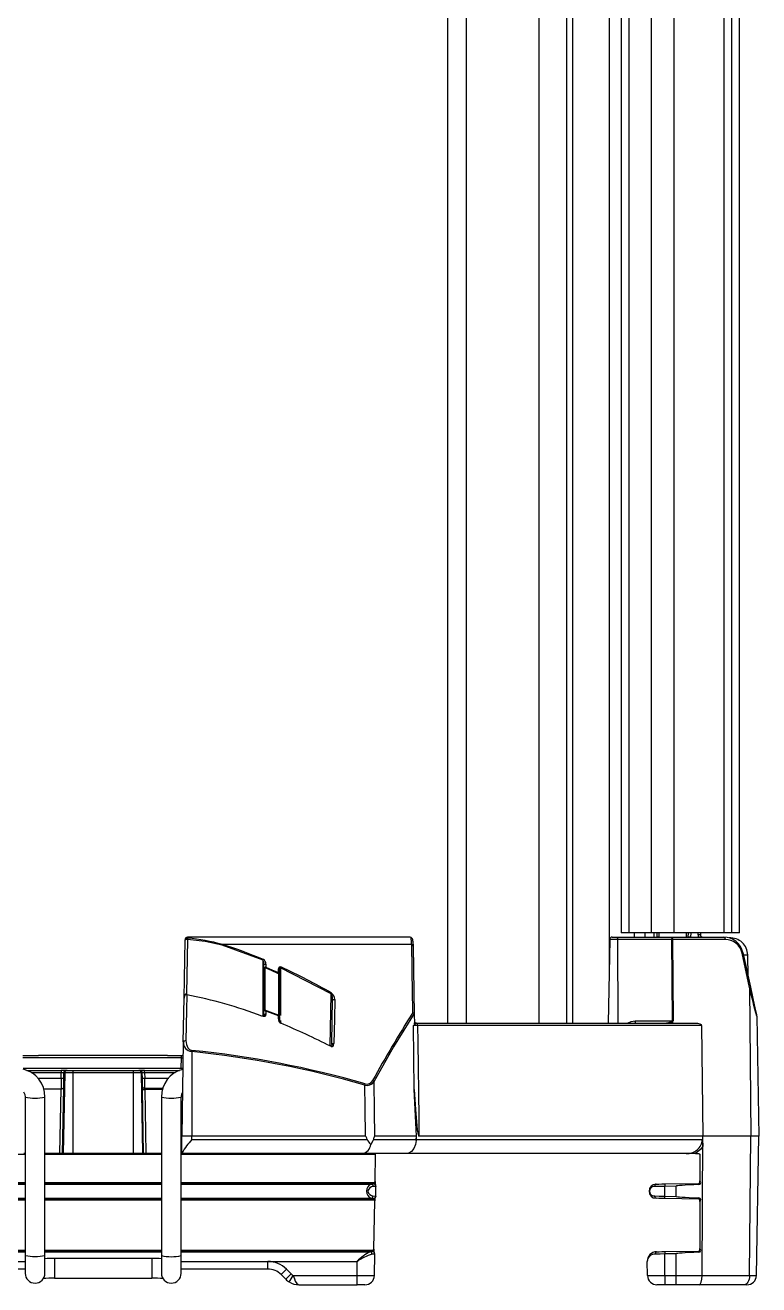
# Model space of a CAD drawing. Extents: x 6 to 134, y 1 to 99.
# Drawn here: x 56.7 to 61.36, y 70.18 to 78.19 of the extents above; entities that cross this region are included whole.
import ezdxf

# ---------------------------------------------------------------- set-up
doc = ezdxf.new("R2010")
doc.units = 0
doc.header["$MEASUREMENT"] = 0
doc.layers.add('OBJECT', color=7, linetype='CONTINUOUS')

msp = doc.modelspace()

# ---------------------------------------------------------------- linework, layer by layer
at = {"layer": 'OBJECT'}
for p, q in [((60.4104, 87.4091), (60.4104, 72.1413)), ((60.4878, 87.3991), (60.4878, 72.4191)), ((60.5364, 87.3991), (60.5364, 72.4191)), ((60.6787, 87.3991), (60.6787, 72.4191)), ((60.8226, 87.3991), (60.8226, 72.4191)), ((61.1392, 87.3991), (61.1392, 72.4191)), ((61.188, 87.3991), (61.188, 72.4191)), ((61.238, 72.4191), (61.238, 87.3991)), ((59.3837, 86.702), (59.3837, 71.8451)), ((59.502, 86.7012), (59.502, 71.8451)), ((59.9644, 86.7012), (59.9644, 71.8451)), ((60.1394, 86.7008), (60.1394, 71.8451)), ((60.1781, 86.7008), (60.1781, 71.8451)), ((57.7332, 72.3851), (57.7341, 72.385)), ((59.1419, 72.3921), (57.734, 72.3921)), ((60.4295, 72.3921), (60.4595, 72.3921)), ((60.4595, 72.3921), (60.8045, 72.3921)), ((60.5364, 72.4191), (60.4878, 72.4191)), ((60.6787, 72.4191), (60.5364, 72.4191)), ((60.5703, 72.4191), (60.5703, 72.3921)), ((60.6386, 72.4191), (60.6386, 72.3921)), ((60.8226, 72.4191), (60.6787, 72.4191)), ((60.6964, 72.3921), (60.6964, 72.4191)), ((60.7155, 72.3923), (60.7162, 72.4191)), ((60.7155, 72.3921), (60.7155, 72.3923)), ((60.7265, 72.4191), (60.7258, 72.3923)), ((60.7258, 72.3923), (60.7333, 72.3923)), ((60.8045, 72.3921), (61.1384, 72.3921)), ((61.1392, 72.4191), (60.8226, 72.4191)), ((60.9022, 72.3923), (60.9032, 72.4191)), ((60.9134, 72.3923), (60.9143, 72.4191)), ((60.9293, 72.4191), (60.9283, 72.3923)), ((60.9283, 72.3923), (60.9283, 72.3921)), ((60.9759, 72.4066), (60.9754, 72.4191)), ((60.9904, 72.4191), (60.9908, 72.4066)), ((61.188, 72.4191), (61.1392, 72.4191)), ((61.238, 72.4191), (61.188, 72.4191)), ((57.7116, 72.0048), (57.718, 72.3738)), ((57.7331, 72.3766), (57.727, 72.0306)), ((57.7334, 72.3766), (57.7331, 72.3766)), ((58.2133, 72.2451), (57.9533, 72.3401)), ((59.1571, 72.3454), (57.955, 72.3454)), ((59.1656, 72.3374), (59.1733, 71.8986)), ((60.4145, 72.3774), (60.4052, 71.8451)), ((60.4639, 72.3774), (60.4145, 72.3774)), ((60.8089, 72.3774), (60.4639, 72.3774)), ((60.4639, 72.3774), (60.4667, 71.8451)), ((60.813, 71.8599), (60.8089, 72.3774)), ((61.1472, 72.3774), (60.8133, 72.3774)), ((60.8133, 72.3774), (60.8174, 71.8599)), ((58.2133, 71.8949), (58.2133, 72.2451)), ((61.3021, 72.072), (61.2547, 72.2907)), ((61.2605, 72.2936), (61.308, 72.0749)), ((61.2936, 72.1412), (61.2912, 72.2791)), ((58.2183, 72.1883), (58.2183, 72.2158)), ((58.2183, 71.9223), (58.2183, 72.1883)), ((58.2233, 72.1884), (58.2233, 71.9285)), ((58.3133, 71.8934), (58.3133, 72.1538)), ((58.3183, 72.181), (58.3183, 72.1537)), ((58.3183, 72.1537), (58.3183, 71.8952)), ((58.6456, 72.0312), (58.3233, 72.1971)), ((58.3233, 72.1971), (58.3233, 71.8931)), ((61.3021, 72.072), (61.3118, 71.1271)), ((57.7067, 71.7261), (57.7116, 72.0048)), ((57.7285, 72.0262), (57.727, 72.0263)), ((58.6398, 71.6996), (58.6456, 72.0312)), ((58.2183, 71.8979), (58.2183, 71.9223)), ((58.3145, 71.8929), (58.2242, 71.9269)), ((59.1733, 71.8986), (59.1742, 71.848)), ((58.2148, 71.8874), (58.2059, 71.8907)), ((58.2183, 71.8914), (58.2183, 71.8958)), ((58.3183, 71.8883), (58.3183, 71.8666)), ((58.3233, 71.8618), (58.3233, 71.8515)), ((59.1737, 71.4228), (59.1687, 71.8304)), ((59.1887, 71.8451), (59.1862, 71.844)), ((59.189, 71.8451), (59.1887, 71.8451)), ((59.189, 71.8451), (60.9718, 71.8451)), ((60.9969, 71.8304), (59.1948, 71.8304)), ((60.5768, 71.8599), (60.813, 71.8599)), ((60.8174, 71.8599), (60.813, 71.8599)), ((60.9969, 71.8304), (61.0067, 71.1271)), ((61.348, 71.8889), (61.3613, 71.1271)), ((57.7067, 71.7261), (57.6963, 71.1271)), ((57.7598, 71.6645), (57.7605, 71.1271)), ((58.65, 71.7106), (58.6501, 71.7126)), ((56.6873, 71.6391), (56.7867, 71.6391)), ((57.6949, 71.6244), (56.6876, 71.6244)), ((57.606, 71.6391), (56.7867, 71.6391)), ((57.606, 71.6391), (57.6954, 71.6391)), ((57.6938, 71.5599), (57.6949, 71.6244)), ((57.6954, 71.6391), (57.7052, 71.6391)), ((56.6887, 71.5599), (57.6938, 71.5599)), ((56.713, 71.5451), (56.9315, 71.5451)), ((56.9315, 71.5304), (56.7403, 71.5304)), ((56.9309, 71.4954), (56.9315, 71.5304)), ((56.9315, 71.5451), (56.9315, 71.5304)), ((56.9615, 71.5451), (56.9315, 71.5451)), ((56.9534, 71.5304), (56.9444, 71.0171)), ((56.9465, 71.5304), (56.9459, 71.4954)), ((56.9534, 71.5304), (56.9465, 71.5304)), ((57.0044, 71.5304), (56.9534, 71.5304)), ((56.9615, 71.5451), (56.9684, 71.5451)), ((56.9684, 71.5451), (57.0044, 71.5451)), ((57.0044, 71.5451), (57.3881, 71.5451)), ((57.0044, 71.5451), (57.0044, 71.5304)), ((57.0044, 71.5304), (57.0044, 71.0171)), ((57.3881, 71.5304), (57.0044, 71.5304)), ((57.3881, 71.5451), (57.4241, 71.5451)), ((57.3881, 71.5451), (57.3881, 71.5304)), ((57.3881, 71.5304), (57.3881, 71.0171)), ((57.4391, 71.5304), (57.3881, 71.5304)), ((57.4241, 71.5451), (57.431, 71.5451)), ((57.461, 71.5451), (57.431, 71.5451)), ((57.4391, 71.5304), (57.4481, 71.0171)), ((57.446, 71.5304), (57.4391, 71.5304)), ((57.4466, 71.4954), (57.446, 71.5304)), ((57.461, 71.5304), (57.461, 71.5451)), ((57.461, 71.5451), (57.6826, 71.5451)), ((57.461, 71.5304), (57.4616, 71.4954)), ((57.6556, 71.5304), (57.461, 71.5304)), ((56.7821, 71.4954), (56.9309, 71.4954)), ((56.8181, 71.4282), (56.9302, 71.4282)), ((56.9232, 71.0171), (56.9302, 71.4282)), ((56.9302, 71.4282), (56.9303, 71.4282)), ((56.9453, 71.4341), (56.9382, 71.0171)), ((57.4544, 71.0171), (57.4474, 71.4227)), ((57.4616, 71.4954), (57.6141, 71.4954)), ((57.4622, 71.432), (57.5776, 71.432)), ((57.4624, 71.4227), (57.4694, 71.0171)), ((57.5754, 71.4227), (57.4624, 71.4227)), ((59.1868, 71.1271), (59.1737, 71.4228)), ((56.7026, 71.375), (56.7026, 70.368)), ((56.8276, 70.368), (56.8276, 71.375)), ((57.5676, 71.375), (57.5676, 70.368)), ((57.6926, 70.368), (57.6926, 71.375)), ((57.7605, 71.1271), (57.6963, 71.1271)), ((57.6981, 71.0211), (57.6963, 71.1271)), ((58.8626, 71.1271), (57.7605, 71.1271)), ((57.7605, 71.1056), (57.7605, 71.1271)), ((57.7605, 71.1056), (58.8741, 71.1056)), ((58.9144, 71.1056), (59.1864, 71.1056)), ((59.1868, 71.1271), (58.9208, 71.1271)), ((59.1863, 71.1003), (59.1867, 71.1056)), ((59.1864, 71.1056), (59.1868, 71.1271)), ((59.1867, 71.1056), (59.1868, 71.1271)), ((59.1867, 71.1056), (61.0025, 71.1056)), ((61.0067, 71.1271), (59.2033, 71.1271)), ((61.0016, 70.2411), (61.0067, 71.1271)), ((61.0058, 71.0755), (61.0067, 71.1271)), ((61.3118, 71.1271), (61.0067, 71.1271)), ((61.3027, 70.2411), (61.3118, 71.1271)), ((61.3613, 71.1271), (61.3118, 71.1271)), ((61.3458, 70.2411), (61.3613, 71.1271)), ((57.6982, 71.0171), (57.6981, 71.0211)), ((61.0058, 71.0755), (61.0056, 71.0638)), ((55.4648, 71.0121), (56.7026, 71.0121)), ((56.7026, 71.0171), (56.6943, 71.0171)), ((56.9232, 71.0171), (56.8276, 71.0171)), ((56.8276, 71.0121), (57.5676, 71.0121)), ((56.9382, 71.0171), (56.9232, 71.0171)), ((56.9444, 71.0171), (56.9382, 71.0171)), ((57.0044, 71.0171), (56.9444, 71.0171)), ((57.3881, 71.0171), (57.0044, 71.0171)), ((57.4481, 71.0171), (57.3881, 71.0171)), ((57.4544, 71.0171), (57.4481, 71.0171)), ((57.4694, 71.0171), (57.4544, 71.0171)), ((57.5676, 71.0171), (57.4694, 71.0171)), ((57.6982, 71.0171), (57.6926, 71.0171)), ((57.6926, 71.0121), (58.9277, 71.0121)), ((58.8436, 71.0171), (57.6982, 71.0171)), ((59.1239, 71.0171), (58.8436, 71.0171)), ((58.9247, 70.8381), (58.9277, 71.0121)), ((58.9277, 71.0121), (58.9281, 71.0171)), ((60.8994, 71.0171), (59.1239, 71.0171)), ((60.9592, 71.0171), (60.8994, 71.0171)), ((60.9592, 71.0171), (60.9813, 71.0171)), ((60.9813, 71.0171), (60.9863, 71.0121)), ((60.9863, 71.0121), (60.9863, 70.8429)), ((55.4769, 70.832), (56.7026, 70.832)), ((55.4773, 70.827), (56.7026, 70.827)), ((55.4932, 70.8223), (56.7026, 70.8223)), ((56.8276, 70.832), (57.5676, 70.832)), ((56.8276, 70.827), (57.5676, 70.827)), ((56.8276, 70.8223), (57.5676, 70.8223)), ((57.6926, 70.832), (58.9156, 70.832)), ((57.6926, 70.827), (58.9153, 70.827)), ((57.6926, 70.8223), (58.8993, 70.8223)), ((58.9152, 70.8233), (58.9153, 70.827)), ((58.9153, 70.827), (58.9156, 70.832)), ((58.9291, 70.7457), (58.9302, 70.808)), ((58.9302, 70.8099), (58.9302, 70.808)), ((60.764, 70.8233), (60.9814, 70.827)), ((60.8372, 70.8093), (60.7643, 70.808)), ((60.7643, 70.7457), (60.7643, 70.808)), ((60.8372, 70.7445), (60.8372, 70.8093)), ((60.9814, 70.827), (60.9863, 70.832)), ((60.9863, 70.832), (60.9863, 70.8429)), ((55.4785, 70.7272), (56.7026, 70.7272)), ((55.4788, 70.7222), (56.7026, 70.7222)), ((55.4945, 70.732), (56.7026, 70.732)), ((56.8276, 70.732), (57.5676, 70.732)), ((56.8276, 70.7272), (57.5676, 70.7272)), ((56.8276, 70.7222), (57.5676, 70.7222)), ((57.6926, 70.732), (58.8981, 70.732)), ((57.6926, 70.7272), (58.914, 70.7272)), ((57.6926, 70.7222), (58.9137, 70.7222)), ((58.9137, 70.7222), (58.914, 70.7272)), ((58.914, 70.7272), (58.9141, 70.731)), ((58.9172, 70.4081), (58.9226, 70.7159)), ((58.9291, 70.7457), (58.9291, 70.7439)), ((60.9814, 70.7272), (60.764, 70.731)), ((60.7643, 70.7457), (60.8372, 70.7445)), ((60.9863, 70.7222), (60.9814, 70.7272)), ((60.9863, 70.7109), (60.9863, 70.7222)), ((60.9863, 70.7109), (60.9863, 70.4129)), ((55.4844, 70.402), (56.7026, 70.402)), ((55.4848, 70.397), (56.7026, 70.397)), ((55.4999, 70.3923), (56.7026, 70.3923)), ((56.8276, 70.402), (57.5676, 70.402)), ((56.8276, 70.397), (57.5676, 70.397)), ((56.8276, 70.3923), (57.5676, 70.3923)), ((57.6926, 70.402), (58.9081, 70.402)), ((57.6926, 70.397), (58.9078, 70.397)), ((57.6926, 70.3923), (58.8926, 70.3923)), ((58.9077, 70.3933), (58.9078, 70.397)), ((58.9078, 70.397), (58.9081, 70.402)), ((58.9203, 70.2411), (58.9227, 70.378)), ((58.9227, 70.3799), (58.9227, 70.378)), ((60.764, 70.3933), (60.9814, 70.397)), ((60.8372, 70.3793), (60.7643, 70.378)), ((60.7643, 70.2411), (60.7643, 70.378)), ((60.8372, 70.2411), (60.8372, 70.3793)), ((60.9814, 70.397), (60.9863, 70.402)), ((60.9863, 70.402), (60.9863, 70.4129)), ((55.5818, 70.3313), (56.7026, 70.3313)), ((56.1495, 70.3303), (56.7026, 70.3303)), ((56.7026, 70.368), (56.7026, 70.255)), ((56.8276, 70.255), (56.8276, 70.368)), ((57.5076, 70.3491), (56.8876, 70.3491)), ((56.8876, 70.3491), (56.8876, 70.2241)), ((57.5076, 70.3491), (57.5076, 70.2241)), ((57.5676, 70.368), (57.5676, 70.255)), ((57.6926, 70.255), (57.6926, 70.368)), ((57.6926, 70.3313), (58.8108, 70.3313)), ((57.6926, 70.3303), (58.2431, 70.3303)), ((58.2431, 70.2821), (58.2431, 70.3303)), ((58.8108, 70.2411), (58.8108, 70.3313)), ((60.6547, 70.2411), (60.6532, 70.3313)), ((56.7026, 70.2821), (56.1495, 70.2821)), ((56.8876, 70.2241), (57.5076, 70.2241)), ((58.2431, 70.2821), (57.6926, 70.2821)), ((58.3576, 70.2173), (58.3279, 70.247)), ((58.3626, 70.2808), (58.3923, 70.2511)), ((58.4048, 70.2411), (58.8108, 70.2411)), ((58.8108, 70.2411), (58.9203, 70.2411)), ((58.8108, 70.1821), (58.8108, 70.2411)), ((60.6547, 70.2411), (60.7643, 70.2411)), ((60.7643, 70.2411), (60.8372, 70.2411)), ((60.7643, 70.2411), (60.7643, 70.1821)), ((60.8372, 70.2411), (61.0016, 70.2411)), ((61.0016, 70.2411), (61.3027, 70.2411)), ((61.3027, 70.2411), (61.3458, 70.2411)), ((61.3457, 70.2372), (61.3458, 70.2411)), ((58.4425, 70.1821), (58.8108, 70.1821)), ((58.8603, 70.1821), (58.8108, 70.1821)), ((60.7643, 70.1821), (60.7147, 70.1821)), ((60.8372, 70.1821), (60.7643, 70.1821)), ((60.9817, 70.1821), (60.8372, 70.1821)), ((61.2674, 70.1821), (60.9817, 70.1821)), ((61.2858, 70.1821), (61.2674, 70.1821))]:
    msp.add_line(p, q, dxfattribs=at)
at = {"layer": 'OBJECT', "flags": 128}
for points in [[(57.7331, 72.3766), (57.7331, 72.3779), (57.7331, 72.3791), (57.7331, 72.3804), (57.7332, 72.3815), (57.7332, 72.3826), (57.7332, 72.3835), (57.7332, 72.3844), (57.7332, 72.3851)], [(57.734, 72.3921), (57.7341, 72.387), (57.7341, 72.385)], [(60.4595, 72.3921), (60.4604, 72.3919), (60.4612, 72.391), (60.462, 72.3897), (60.4626, 72.3878), (60.4632, 72.3856), (60.4636, 72.3831), (60.4638, 72.3803), (60.4639, 72.3774)], [(60.8045, 72.3921), (60.8054, 72.3919), (60.8062, 72.391), (60.8069, 72.3897), (60.8076, 72.3878), (60.8082, 72.3856), (60.8086, 72.3831), (60.8088, 72.3803), (60.8089, 72.3774)], [(60.8045, 72.3921), (60.8062, 72.3919), (60.8079, 72.391), (60.8094, 72.3897), (60.8107, 72.3878), (60.8118, 72.3856), (60.8126, 72.3831), (60.8131, 72.3803), (60.8133, 72.3774)], [(61.1384, 72.3921), (61.1401, 72.3919), (61.1417, 72.391), (61.1432, 72.3897), (61.1446, 72.3878), (61.1457, 72.3856), (61.1465, 72.3831), (61.147, 72.3803), (61.1472, 72.3774)], [(57.7331, 72.3766), (57.7286, 72.3766), (57.7246, 72.3762), (57.7213, 72.3757), (57.719, 72.3748), (57.718, 72.3738), (57.718, 72.3738)], [(57.718, 72.3738), (57.718, 72.3741), (57.718, 72.3749)], [(57.9533, 72.3401), (57.845, 72.3638), (57.7334, 72.3766)], [(59.1642, 71.9123), (59.1638, 71.9365), (59.1622, 72.0332), (59.1571, 72.3454)], [(59.1651, 72.3671), (59.1652, 72.3618), (59.1656, 72.3374)], [(58.2183, 72.2158), (58.2185, 72.217), (58.2193, 72.2182), (58.2204, 72.2193), (58.222, 72.2201), (58.2239, 72.2208), (58.226, 72.2212), (58.2283, 72.2214), (58.2305, 72.2212)], [(58.2305, 72.2212), (58.2305, 72.2046), (58.2305, 72.2014)], [(61.2638, 72.2786), (61.2658, 72.2786), (61.2793, 72.2788), (61.2881, 72.279), (61.2912, 72.2791)], [(58.3121, 72.1598), (58.2671, 72.1796), (58.2264, 72.1969)], [(58.2305, 72.2014), (58.2694, 72.1849), (58.3106, 72.1668)], [(58.3106, 72.1668), (58.3107, 72.1833), (58.3107, 72.1865)], [(58.3107, 72.1865), (58.3123, 72.1961), (58.3151, 72.2006), (58.3178, 72.2026), (58.3201, 72.2033), (58.3229, 72.2033), (58.3257, 72.2024)], [(58.3183, 72.181), (58.3181, 72.182), (58.3177, 72.1829), (58.317, 72.1837), (58.3161, 72.1845), (58.315, 72.1852), (58.3137, 72.1857), (58.3122, 72.1862), (58.3107, 72.1865)], [(58.3133, 72.1538), (58.3125, 72.1588), (58.3121, 72.1598)], [(58.3233, 72.1971), (58.3227, 72.1978), (58.3223, 72.198), (58.322, 72.1981), (58.3216, 72.1981), (58.3212, 72.1979), (58.3207, 72.1975), (58.3199, 72.1957), (58.3185, 72.1877), (58.3183, 72.181)], [(61.308, 72.0749), (61.3214, 72.0127), (61.3325, 71.9614), (61.3408, 71.9233), (61.3459, 71.8998), (61.3476, 71.8918)], [(57.727, 72.0306), (57.7251, 72.0306), (57.7215, 72.0295), (57.7189, 72.0277), (57.7168, 72.0254), (57.715, 72.0224), (57.7133, 72.0178), (57.7118, 72.0096), (57.7116, 72.0048)], [(57.727, 72.0263), (57.7252, 72.0262), (57.7234, 72.0257), (57.7209, 72.0245), (57.7162, 72.0201), (57.7127, 72.0126), (57.712, 72.0095), (57.7118, 72.0077), (57.7117, 72.0067), (57.7116, 72.006), (57.7116, 72.0055), (57.7116, 72.0052), (57.7116, 72.0049), (57.7116, 72.0048)], [(57.7285, 72.0262), (57.7267, 71.9278), (57.7233, 71.734)], [(57.73, 72.0304), (57.7281, 72.0307), (57.727, 72.0306)], [(58.6501, 71.7127), (58.6528, 71.8668), (58.6549, 71.9907)], [(58.6549, 71.9907), (58.6552, 71.9921), (58.656, 71.9933), (58.6573, 71.9944), (58.6591, 71.9953), (58.6611, 71.9959), (58.6633, 71.9963), (58.6657, 71.9963), (58.668, 71.996)], [(58.668, 71.996), (58.6657, 71.8721), (58.6629, 71.7159)], [(58.2183, 71.9223), (58.2185, 71.9236), (58.2192, 71.9246), (58.2204, 71.9253), (58.2225, 71.9255), (58.2261, 71.9246), (58.2283, 71.9236), (58.2293, 71.923), (58.2298, 71.9226), (58.2301, 71.9225), (58.2303, 71.9223), (58.2304, 71.9223)], [(58.2183, 71.8979), (58.2185, 71.8992), (58.2192, 71.9003), (58.2204, 71.9014), (58.222, 71.9023), (58.2239, 71.9029), (58.226, 71.9034), (58.2282, 71.9035), (58.2304, 71.9034)], [(58.2304, 71.9034), (58.2293, 71.8955), (58.2292, 71.8955)], [(58.2304, 71.9223), (58.2304, 71.9057), (58.2304, 71.9034)], [(58.3105, 71.8908), (58.2596, 71.9111), (58.2304, 71.9223)], [(59.172, 71.9058), (59.0424, 71.6941), (58.917, 71.4725)], [(58.2067, 71.8929), (58.2072, 71.8942), (58.2073, 71.8946), (58.2072, 71.8941), (58.2067, 71.8928), (58.2059, 71.8907)], [(58.2148, 71.8874), (58.214, 71.8895), (58.2129, 71.8913), (58.2117, 71.8924), (58.2105, 71.8923), (58.2096, 71.8909)], [(58.2204, 71.8867), (58.219, 71.8885), (58.2172, 71.8901), (58.2153, 71.891), (58.2136, 71.8907), (58.2126, 71.8891)], [(58.2204, 71.8867), (58.2176, 71.8867), (58.2148, 71.8874)], [(58.2247, 71.8884), (58.2227, 71.8873), (58.2204, 71.8867)], [(58.2292, 71.8955), (58.2276, 71.8917), (58.2247, 71.8884)], [(58.3183, 71.8883), (58.318, 71.8894), (58.317, 71.8904), (58.3151, 71.891), (58.3123, 71.8911), (58.3115, 71.891), (58.3111, 71.8909), (58.3109, 71.8909), (58.3107, 71.8909), (58.3107, 71.8909), (58.3107, 71.8908), (58.3105, 71.8908)], [(58.3105, 71.872), (58.3105, 71.8886), (58.3105, 71.8908)], [(58.3183, 71.8666), (58.3181, 71.8675), (58.3177, 71.8684), (58.317, 71.8693), (58.3161, 71.8701), (58.315, 71.8707), (58.3136, 71.8713), (58.3121, 71.8717), (58.3105, 71.872)], [(59.1862, 71.844), (59.1825, 71.8422), (59.1801, 71.8409), (59.1781, 71.84), (59.1769, 71.84), (59.1761, 71.8404), (59.1754, 71.8414), (59.1748, 71.843), (59.1743, 71.846), (59.1742, 71.848)], [(59.1948, 71.8304), (59.1946, 71.8332), (59.1943, 71.8359), (59.1937, 71.8384), (59.193, 71.8406), (59.1921, 71.8424), (59.191, 71.8438), (59.1899, 71.8447), (59.1887, 71.8451)], [(59.1948, 71.8304), (59.196, 71.7252), (59.2018, 71.2452), (59.2033, 71.1271)], [(60.5265, 71.8451), (60.5499, 71.8553), (60.5768, 71.8599)], [(60.5812, 71.8451), (60.5804, 71.8454), (60.5796, 71.8463), (60.5788, 71.8476), (60.5781, 71.8494), (60.5776, 71.8517), (60.5772, 71.8542), (60.5769, 71.857), (60.5768, 71.8599)], [(60.8033, 71.8527), (60.8079, 71.8545), (60.811, 71.8565), (60.8124, 71.858), (60.8129, 71.8589), (60.813, 71.8599)], [(60.8083, 71.8455), (60.8061, 71.8493), (60.8033, 71.8527)], [(60.9718, 71.8451), (60.9876, 71.8418), (60.9915, 71.8395), (60.9949, 71.8362), (60.9963, 71.8337), (60.9969, 71.8308), (60.9969, 71.8304)], [(57.7067, 71.7261), (57.7071, 71.7278), (57.7081, 71.7294), (57.7096, 71.7309), (57.7117, 71.7321), (57.7143, 71.7331), (57.7171, 71.7338), (57.7202, 71.7341), (57.7233, 71.734)], [(57.7233, 71.734), (57.7265, 71.7096), (57.7362, 71.6889), (57.7456, 71.6788), (57.7534, 71.6742), (57.7604, 71.6724)], [(58.6426, 71.6982), (58.6465, 71.6967), (58.6504, 71.6964), (58.6538, 71.6973), (58.6574, 71.6997), (58.6609, 71.705), (58.6629, 71.7159)], [(58.6498, 71.7107), (58.6496, 71.7061), (58.6479, 71.702), (58.6467, 71.7009), (58.6464, 71.7009), (58.646, 71.701), (58.6454, 71.7012), (58.6446, 71.7015), (58.6443, 71.7016)], [(58.65, 71.7106), (58.6503, 71.7119), (58.6511, 71.7132), (58.6524, 71.7142), (58.6541, 71.7151), (58.6561, 71.7158), (58.6583, 71.7161), (58.6607, 71.7162), (58.6629, 71.7159)], [(57.6949, 71.6244), (57.695, 71.6273), (57.6951, 71.6301), (57.6952, 71.6326), (57.6953, 71.6348), (57.6953, 71.6367), (57.6953, 71.638), (57.6954, 71.6388), (57.6954, 71.6391)], [(56.9303, 71.4282), (56.9351, 71.4285), (56.9392, 71.4293), (56.9426, 71.4307), (56.9447, 71.4325), (56.9453, 71.4341), (56.9453, 71.4341)], [(58.8626, 71.1271), (58.8606, 71.3071), (58.8589, 71.4516)], [(58.917, 71.4725), (58.919, 71.2859), (58.9208, 71.1271)], [(59.1737, 71.4228), (59.1803, 71.2962), (59.1916, 71.1682), (59.1976, 71.1366), (59.2006, 71.1292), (59.2018, 71.1278), (59.2026, 71.1273), (59.2033, 71.1271)], [(56.6914, 71.4088), (56.7002, 71.3916), (56.7026, 71.375)], [(58.8741, 71.1056), (58.8717, 71.1134), (58.8697, 71.1187), (58.8681, 71.1221), (58.8658, 71.1254), (58.8645, 71.1265), (58.8633, 71.127), (58.8626, 71.1271)], [(58.9144, 71.1056), (58.9112, 71.0964), (58.8966, 71.0746)], [(59.1863, 71.0994), (59.1819, 71.0731), (59.1713, 71.0484), (59.1558, 71.0297), (59.1363, 71.0189), (59.1243, 71.0171), (59.1239, 71.0171)], [(59.1864, 71.1056), (59.1864, 71.1035), (59.1863, 71.1015), (59.1863, 71.0994)], [(61.0025, 71.1056), (61.0025, 71.1052), (61.0058, 71.0755)], [(61.0056, 71.0638), (60.9922, 71.0435), (60.9592, 71.0171)], [(58.912, 70.807), (58.9018, 70.8042), (58.8915, 70.7976), (58.8839, 70.7896), (58.8803, 70.783), (58.8791, 70.777), (58.8799, 70.7709), (58.8831, 70.7641), (58.8904, 70.7561), (58.9017, 70.7489), (58.9107, 70.7467)], [(58.9302, 70.808), (58.9264, 70.8075), (58.912, 70.807)], [(60.7086, 70.8223), (60.7071, 70.822), (60.7056, 70.8211), (60.7042, 70.8197), (60.7031, 70.8178), (60.7021, 70.8154), (60.7014, 70.8128), (60.701, 70.81), (60.701, 70.807)], [(60.7643, 70.808), (60.7343, 70.8075), (60.701, 70.807)], [(60.7086, 70.8223), (60.726, 70.8226), (60.7447, 70.8229), (60.764, 70.8233)], [(58.9107, 70.7467), (58.9235, 70.7463), (58.9291, 70.7457)], [(60.7009, 70.7467), (60.7283, 70.7463), (60.7643, 70.7457)], [(60.7086, 70.732), (60.7071, 70.7323), (60.7056, 70.7331), (60.7043, 70.7345), (60.7031, 70.7363), (60.7022, 70.7386), (60.7014, 70.7411), (60.701, 70.7438), (60.7009, 70.7467)], [(60.764, 70.731), (60.7446, 70.7314), (60.726, 70.7317), (60.7086, 70.732)], [(58.9227, 70.378), (58.9186, 70.3775), (58.9053, 70.3771)], [(60.7121, 70.3923), (60.7105, 70.392), (60.709, 70.3911), (60.7077, 70.3897), (60.7065, 70.3878), (60.7055, 70.3855), (60.7048, 70.3829), (60.7044, 70.38), (60.7043, 70.3771)], [(60.7643, 70.378), (60.7343, 70.3775), (60.7043, 70.3771)], [(60.7121, 70.3923), (60.7283, 70.3926), (60.7459, 70.3929), (60.764, 70.3933)], [(58.4048, 70.2411), (58.4117, 70.2204), (58.4178, 70.2063), (58.427, 70.1914), (58.4368, 70.1834), (58.4394, 70.1825), (58.4423, 70.1821), (58.4425, 70.1821)], [(61.3027, 70.2411), (61.3019, 70.2295), (61.2999, 70.2184), (61.2966, 70.2083), (61.2922, 70.1993), (61.2869, 70.192), (61.2808, 70.1866), (61.2743, 70.1833), (61.2674, 70.1821)]]:
    msp.add_lwpolyline(points, dxfattribs=at)
at = {"layer": 'OBJECT'}
for centre, radius, start, end in [((57.7347, 72.3755), 0.0166, 92.42453, 182.06183), ((57.7312, 72.3719), 0.0133, 81.27914, 172.13683), ((61.7079, 72.0413), 3.9887, 175.05561, 175.17737), ((57.6399, 71.2266), 1.1622, 74.27182, 85.35205), ((59.1415, 72.3562), 0.036, 70.91426, 89.3691), ((58.6942, 72.3287), 0.4632, 2.06515, 7.62926), ((59.1412, 72.3694), 0.024, 354.44546, 59.7766), ((60.4295, 72.3771), 0.015, 90, 179), ((60.7206, 72.2056), 0.1868, 88.42583, 91.57417), ((60.7097, 72.0026), 0.3897, 88.28551, 89.14833), ((60.7356, 72.3921), 0.00981, 178.84905, 180.38361), ((60.9317, 72.3914), 0.0295, 178.33784, 178.8491), ((60.9283, 72.3917), 0.015, 178, 179), ((60.9208, 72.2844), 0.1081, 86.0256, 93.9744), ((60.9229, 72.2011), 0.1912, 88.35631, 92.68617), ((60.9833, 72.2987), 0.1081, 86.0256, 93.9744), ((61.0058, 72.4077), 0.03, 182, 211.16134), ((61.0058, 72.4071), 0.015, 182, 270), ((61.1384, 72.2671), 0.125, 12.23, 90), ((61.1812, 72.2771), 0.11, 1, 94.09692), ((59.7771, 71.766), 1.9121, 162.36142, 162.52699), ((57.0338, 69.4138), 3.0729, 67.38385, 72.55582), ((59.1559, 72.3355), 0.00993, 11.36846, 83.04553), ((60.8111, 71.9493), 0.4281, 89.70571, 90.29429), ((61.1472, 72.2674), 0.11, 12.23, 90), ((59.2965, 71.7954), 1.1728, 157.17452, 157.45359), ((58.1668, 72.2221), 0.0518, 353.00048, 26.35291), ((58.2, 72.224), 0.0306, 354.88912, 59.64106), ((61.2534, 72.3005), 0.0099, 277.2506, 315.75981), ((58.2305, 72.1888), 0.0123, 119.5154, 181.99959), ((58.222, 72.1199), 0.0685, 88.90233, 93.08733), ((58.233, 72.1897), 0.00978, 132.36395, 187.54904), ((58.2343, 72.1796), 0.0221, 100.04131, 116.48588), ((57.9295, 71.9733), 0.3716, 36.98888, 37.4719), ((58.2605, 72.1697), 0.0437, 133.44072, 141.41612), ((58.2765, 72.1562), 0.0358, 5.76625, 17.17516), ((58.2956, 72.1466), 0.0251, 36.42314, 53.29987), ((58.3921, 71.9906), 0.1871, 114.03236, 115.30969), ((58.3145, 72.0839), 0.0699, 86.92873, 91.02785), ((58.3049, 72.1539), 0.0133, 359.41767, 35.03895), ((59.2226, 71.7871), 0.9884, 155.15388, 155.49012), ((56.7002, 68.6405), 3.9153, 60.15509, 65.47027), ((61.3008, 72.0818), 0.00992, 277.30294, 315.74431), ((-12.8072, 53.4084), 76.4232, 13.993836, 14.135326), ((55.7054, 72.0607), 2.0219, 359.02278, 359.15054), ((57.5661, 72.0596), 0.1658, 348.37457, 349.91037), ((57.0969, 68.8917), 3.1974, 69.70585, 78.60847), ((59.696, 71.4306), 1.21, 149.95139, 150.2393), ((58.5846, 71.9959), 0.0705, 355.7756, 30.06576), ((58.6202, 71.9981), 0.0478, 357.48407, 53.49647), ((58.2242, 71.9227), 0.00586, 63.94589, 184.28297), ((58.2184, 71.9187), 0.0125, 16.79888, 48.34506), ((65.8146, 67.6914), 7.8767, 147.59725, 151.24653), ((59.1567, 71.8953), 0.0186, 34.64428, 66.06899), ((59.1581, 71.8996), 0.0153, 356.27152, 24.26931), ((58.2113, 71.8955), 0.00696, 318.11072, 17.64681), ((58.2183, 71.8829), 0.00847, 40.6138, 90.11789), ((58.2247, 71.8857), 0.0108, 65.01518, 124.51758), ((58.3177, 71.8841), 0.00986, 107.9755, 136.87255), ((58.3403, 71.8702), 0.0298, 176.43176, 240.3406), ((58.313, 71.8885), 0.00527, 357.89158, 71.12987), ((58.3379, 71.8646), 0.0198, 172.93557, 236.6354), ((58.2626, 71.8713), 0.0686, 336.78297, 340.20699), ((56.7366, 67.9783), 4.1797, 62.87052, 67.65674), ((59.2273, 71.7731), 0.0819, 120.06934, 135.62384), ((59.1817, 63.1476), 8.6828, 89.91408, 90.08592), ((59.189, 71.8601), 0.015, 181, 270), ((59.189, 71.8601), 0.015, 181.026, 268.9877), ((60.7998, 71.861), 0.0176, 298.63084, 356.37837), ((61.333, 71.8886), 0.015, 1, 12.23), ((57.767, 71.7244), 0.0603, 178.32015, 263.17933), ((57.5751, 71.6827), 0.1857, 354.35816, 356.80475), ((57.1395, 65.5169), 6.1788, 73.84203, 84.23769), ((57.1402, 65.5169), 6.1866, 73.85412, 84.246), ((58.5743, 71.734), 0.0771, 332.3599, 335.2206), ((57.6999, 71.7665), 0.1422, 267.98461, 272.01539), ((56.6505, 71.3793), 0.1771, 358.62489, 77.48544), ((56.9615, 71.5301), 0.015, 90.00571, 178.99776), ((56.9684, 71.5301), 0.015, 90.00571, 178.99776), ((57.4241, 71.5301), 0.015, 1.00222, 89.99375), ((57.431, 71.5301), 0.015, 1.00336, 89.99373), ((57.7458, 71.3782), 0.1783, 104.08274, 181.02414), ((57.6988, 71.7019), 0.1422, 267.98473, 272.01527), ((56.9384, 71.7197), 0.2244, 268.08551, 271.91449), ((57.4541, 71.7196), 0.2244, 268.08546, 271.91454), ((57.46, 71.4453), 0.0134, 196.98885, 279.33505), ((57.4549, 71.6426), 0.22, 268.04715, 271.95285), ((58.8739, 71.5013), 0.0518, 253.28605, 326.28551), ((58.7997, 71.4681), 0.0615, 344.46648, 351.99287), ((58.873, 71.4976), 0.04, 251.99713, 334.60207), ((58.8998, 71.4632), 0.0195, 28.37068, 61.65695), ((56.765, 71.6981), 0.3291, 259.05995, 280.95511), ((57.6301, 71.6982), 0.3292, 259.04707, 280.93572), ((57.7403, 71.3782), 0.0478, 144.92019, 183.85168), ((58.1847, 70.7271), 0.5685, 138.2617, 148.85591), ((58.9601, 71.1446), 0.0945, 204.41445, 227.78531), ((58.947, 71.1076), 0.0327, 143.27466, 183.56117), ((60.9087, 71.1106), 0.0939, 264.32676, 356.92802), ((58.8335, 71.0797), 0.0633, 279.16057, 355.44032), ((58.9201, 70.7768), 0.05, 114.61218, 243.8094), ((58.8979, 70.8082), 0.0142, 355.42277, 84.18404), ((58.9152, 70.8083), 0.015, 359.01184, 89.99394), ((58.9153, 70.812), 0.015, 51.08762, 89.99985), ((58.8915, 70.878), 0.0519, 297.69128, 309.75209), ((58.9958, 70.8309), 0.0715, 174.23914, 185.78423), ((60.7094, 70.7771), 0.0452, 90.99948, 269.00052), ((60.6981, 70.7769), 0.0303, 84.61835, 275.22783), ((75.486, 71.068), 14.724, 180.9526, 181.01199), ((64.8315, 70.8885), 3.8506, 180.91377, 181.0257), ((60.981, 70.8318), 0.0123, 272.37039, 64.52138), ((58.8966, 70.746), 0.0141, 275.74033, 2.90077), ((58.886, 70.6744), 0.0552, 48.60606, 59.94099), ((58.914, 70.7422), 0.015, 270.00068, 306.92292), ((58.9141, 70.746), 0.015, 269.99768, 358.99739), ((59.006, 70.7201), 0.0836, 173.0487, 182.92187), ((47.9209, 70.9664), 12.8453, 358.94996, 359.0157), ((56.1993, 70.8168), 4.7829, 358.92678, 359.01155), ((60.981, 70.722), 0.0123, 295.47884, 87.63164), ((59.0661, 70.0744), 0.3622, 118.61521, 134.81852), ((58.8911, 70.3782), 0.0142, 355.3434, 84.03814), ((58.9077, 70.3783), 0.015, 359.00296, 90.00282), ((58.9078, 70.382), 0.015, 51.11885, 89.98129), ((58.8822, 70.4507), 0.0552, 298.05319, 309.39026), ((58.9883, 70.4009), 0.0715, 174.2422, 185.78587), ((60.7131, 70.3324), 0.06, 90.99995, 181.00069), ((60.7004, 70.3299), 0.0473, 85.29214, 178.33791), ((75.5533, 70.6392), 14.7913, 180.95273, 181.01185), ((64.8624, 70.459), 3.8815, 180.9139, 181.02497), ((60.981, 70.4018), 0.0123, 272.37746, 64.51205), ((56.7651, 70.6905), 0.3284, 259.02966, 280.97034), ((56.8802, 69.1837), 1.1654, 89.6405, 92.59113), ((57.5122, 69.1961), 1.153, 87.24733, 90.22985), ((57.6301, 70.637), 0.2761, 256.91647, 283.08353), ((58.2431, 70.1613), 0.169, 45, 90), ((59.0535, 69.9507), 0.4514, 109.167, 122.52452), ((56.7651, 70.255), 0.0625, 180, 0), ((56.8845, 69.0236), 1.2006, 89.85306, 93.23188), ((57.5135, 69.1717), 1.0525, 86.46552, 90.32212), ((57.6301, 70.255), 0.0625, 180, 0), ((58.2431, 70.1621), 0.12, 45, 90), ((57.6646, 70.9618), 0.9752, 312.8627, 315.70675), ((57.6923, 70.934), 0.9779, 312.86697, 315.70297), ((58.4425, 70.3021), 0.12, 225, 237.97041), ((57.2959, 70.9208), 1.3006, 326.36882, 328.49565), ((58.4425, 70.3013), 0.071, 225, 237.97041), ((58.8603, 70.2421), 0.06, 270, 359), ((60.7147, 70.2421), 0.06, 181, 270), ((58.8914, 70.2116), 1.9459, 359.13208, 0.86792), ((61.2858, 70.2421), 0.06, 270, 359), ((58.4424, 70.3017), 0.1196, 237.91353, 270.0583)]:
    msp.add_arc(centre, radius, start, end, dxfattribs=at)
for centre, major_axis, ratio, start_param, end_param in [((60.8645, 70.6743), (0.0378, 1.7179), 0.016861, 0.00002, 0.012712), ((60.8984, 72.3925), (0.015, -0.0003), 0.013391, 4.974889, 6.282952), ((60.7336, 71.8601), (0.0795, -0.0003), 0.188707, 4.732578, 5.783621), ((60.7424, 71.8604), (0.0751, -0.0007), 0.39959, 5.774015, 5.787966), ((56.9315, 71.5301), (0.015, 0.0003), 0.017429, 0.016855, 1.569899), ((57.461, 71.5301), (0.015, -0.0003), 0.017429, 1.571694, 3.124737), ((56.9325, 71.4971), (0.0015, 0.102), 0.014885, 1.588471, 2.313183), ((56.9475, 71.4969), (0.0015, 0.087), 0.01745, 1.588554, 2.376412), ((57.4451, 71.4969), (-0.0015, 0.087), 0.01745, 4.01996, 4.694631), ((57.4479, 71.4222), (-0.0005, 0.03), 0.01745, 0.878368, 1.553038), ((57.4601, 71.4971), (-0.0015, 0.102), 0.014885, 4.020043, 4.694714), ((57.4629, 71.4225), (-0.0005, 0.015), 0.034868, 0.877454, 1.552124), ((58.8108, 70.8233), (0.1044, 0), 0.017455, 5.724037, 6.282881), ((58.9153, 70.8151), (-0.0112, 0.0137), 0.717761, 3.844704, 4.753428), ((61.8539, 70.8273), (1.0167, 0.018), 0.014749, 2.602123, 3.141329), ((58.8108, 70.731), (0.1033, 0), 0.017455, 6.282881, 6.848201), ((58.914, 70.7391), (0.0117, 0.0133), 0.717763, 4.671184, 5.580097), ((61.8539, 70.727), (1.0167, -0.0175), 0.014749, 3.141844, 3.681072), ((58.8108, 70.3933), (0.0969, 0), 0.017455, 5.717731, 6.282881), ((58.9078, 70.3851), (-0.0112, 0.0137), 0.717761, 3.844704, 4.754298), ((61.8539, 70.3973), (1.0167, 0.018), 0.014749, 2.602017, 3.141329), ((60.9817, 70.2421), (0, 0.06), 0.331503, 3.141593, 4.694936)]:
    msp.add_ellipse(centre, major_axis=major_axis, ratio=ratio, start_param=start_param, end_param=end_param, dxfattribs=at)

doc.saveas('drawing.dxf')
